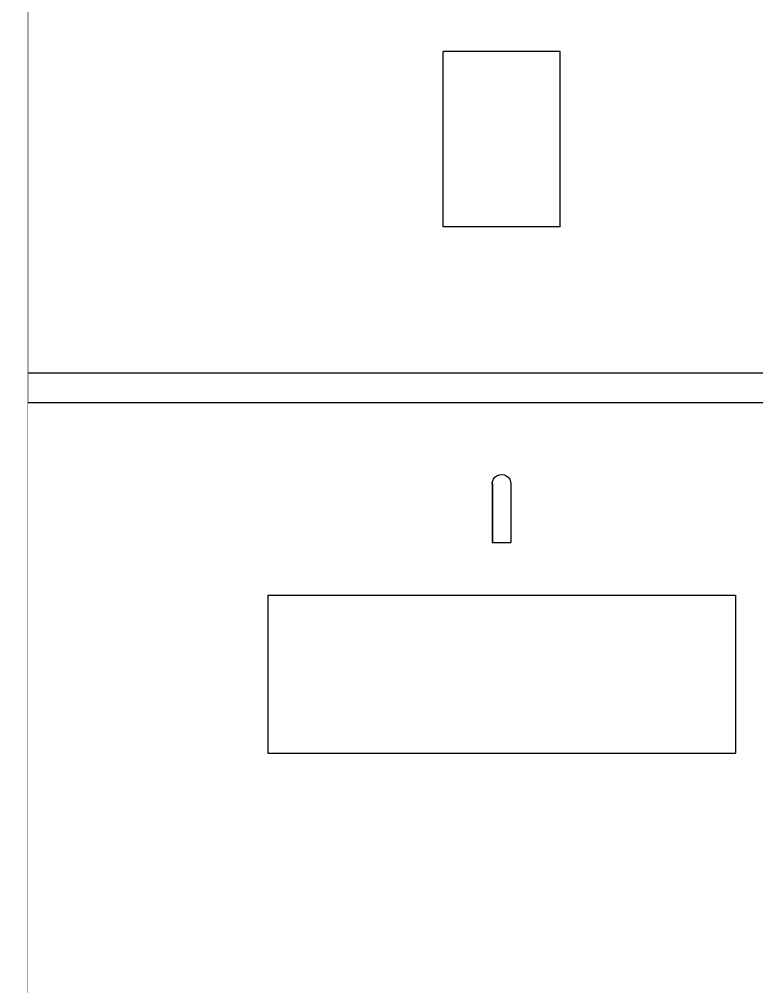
# Model space of a CAD drawing. Header units: millimetres. Extents: x -48147 to 1417267, y -496296 to 18123.
# Drawn here: x 1383879 to 1384509, y -482672 to -481845 of the extents above; entities that cross this region are included whole.
import ezdxf

# ---------------------------------------------------------------- set-up
doc = ezdxf.new("R2010")
doc.units = ezdxf.units.MM
doc.header["$MEASUREMENT"] = 0
doc.linetypes.add('Wipeout_Contour', pattern=[1000, 0, -1000])
doc.layers.add('New_A-35-M_FFE_Sanitary', color=7, linetype='Continuous')
doc.layers.add('New_A-95-D_1_20', color=7, linetype='Continuous')
doc.layers.add('New_A-35-M_FFE_Sanitary_Pen_No__64', color=7, linetype='Continuous', lineweight=20, true_color=0x606060)
doc.layers.add('New_A-35-M_FFE_Sanitary_Pen_No__75', color=7, linetype='Continuous', lineweight=20, true_color=0x606060)
for name, color, linetype, lineweight in [('New_A-35-M_FFE_Sanitary_Pen_No__87', 8, 'Continuous', 20), ('New_A-35-M_FFE_Sanitary_Pen_No__89', 8, 'Continuous', 20), ('New_A-95-D_1_20_Pen_No__1', 7, 'Continuous', 13)]:
    doc.layers.add(name, color=color, linetype=linetype, lineweight=lineweight)
doc.styles.add('GENERATED_STYLE_1', font='')
doc.styles.get('GENERATED_STYLE_1').set_extended_font_data('Arial')
doc.dimstyles.new('GENERATED_STYLE__4', dxfattribs={"dimtxt": 125, "dimasz": 47.5, "dimexe": 0.18, "dimexo": 50, "dimgap": 0.09, "dimtad": 1, "dimdec": 0, "dimzin": 0, "dimdsep": 46, "dimtxsty": 'GENERATED_STYLE_1', "dimblk": 'ARROWHEAD_2', "dimblk1": 'ARROWHEAD_2', "dimblk2": 'ARROWHEAD_2', "dimcen": 0.09, "dimclrd": 7, "dimclre": 7, "dimclrt": 7, "dimadec": 0, "dimazin": 0, "dimtfac": 1, "dimtdec": 4, "dimtmove": 0, "dimatfit": 3, "dimfxl": 1, "dimtolj": 1, "dimtzin": 0, "dimarcsym": 0})

# ---------------------------------------------------------------- blocks, each defined once
blk = doc.blocks.new('Section Elem_218_2', base_point=(1376122.47, -491272.82))
at = {"color": 254, "linetype": 'Wipeout_Contour', "lineweight": 0, "ltscale": 5865203.811245858}
blk.add_wipeout([(1383886.11, -482147.82), (1383886.11, -482172.82), (1385633.57, -482172.82), (1385633.57, -482147.82)], dxfattribs=at).dxf.layer = 'New_A-35-M_FFE_Sanitary'
at = {"layer": 'New_A-35-M_FFE_Sanitary_Pen_No__89', "linetype": 'Continuous'}
for p, q in [((1383886.11, -482147.82), (1383886.11, -482172.82)), ((1385633.57, -482147.82), (1383886.11, -482147.82))]:
    blk.add_line(p, q, dxfattribs=at)
blk = doc.blocks.new('Section Elem_221_2', base_point=(1376122.47, -491272.82))
at = {"color": 254, "linetype": 'Wipeout_Contour', "lineweight": 0, "ltscale": 5864503.966577445}
blk.add_wipeout([(1384487.07, -482472.82), (1384491.46, -482472.82), (1384491.46, -482337.82), (1384487.07, -482337.82)], dxfattribs=at).dxf.layer = 'New_A-35-M_FFE_Sanitary'
at = {"layer": 'New_A-35-M_FFE_Sanitary_Pen_No__75', "linetype": 'Continuous'}
blk.add_line((1384491.46, -482337.82), (1384491.46, -482472.82), dxfattribs=at)
at = {"color": 254, "linetype": 'Wipeout_Contour', "lineweight": 0, "ltscale": 5864475.637047036}
blk.add_wipeout([(1384476.46, -482472.82), (1384487.07, -482472.82), (1384487.07, -482337.82), (1384476.46, -482337.82)], dxfattribs=at).dxf.layer = 'New_A-35-M_FFE_Sanitary'
at = {"layer": 'New_A-35-M_FFE_Sanitary_Pen_No__75', "linetype": 'Continuous'}
for p, q in [((1384487.07, -482337.82), (1384491.46, -482337.82)), ((1384487.07, -482472.82), (1384491.46, -482472.82))]:
    blk.add_line(p, q, dxfattribs=at)
at = {"color": 254, "linetype": 'Wipeout_Contour', "lineweight": 0, "ltscale": 5863756.820563678}
blk.add_wipeout([(1384106.46, -482472.82), (1384476.46, -482472.82), (1384476.46, -482337.82), (1384106.46, -482337.82)], dxfattribs=at).dxf.layer = 'New_A-35-M_FFE_Sanitary'
at = {"layer": 'New_A-35-M_FFE_Sanitary_Pen_No__75', "linetype": 'Continuous'}
for p, q in [((1384476.46, -482337.82), (1384487.07, -482337.82)), ((1384476.46, -482472.82), (1384487.07, -482472.82))]:
    blk.add_line(p, q, dxfattribs=at)
at = {"color": 254, "linetype": 'Wipeout_Contour', "lineweight": 0, "ltscale": 5863038.004525205}
blk.add_wipeout([(1384095.85, -482472.82), (1384106.46, -482472.82), (1384106.46, -482337.82), (1384095.85, -482337.82)], dxfattribs=at).dxf.layer = 'New_A-35-M_FFE_Sanitary'
at = {"layer": 'New_A-35-M_FFE_Sanitary_Pen_No__75', "linetype": 'Continuous'}
for p, q in [((1384106.46, -482337.82), (1384476.46, -482337.82)), ((1384106.46, -482472.82), (1384476.46, -482472.82))]:
    blk.add_line(p, q, dxfattribs=at)
at = {"color": 254, "linetype": 'Wipeout_Contour', "lineweight": 0, "ltscale": 5863009.67584819}
blk.add_wipeout([(1384091.46, -482472.82), (1384095.85, -482472.82), (1384095.85, -482337.82), (1384091.46, -482337.82)], dxfattribs=at).dxf.layer = 'New_A-35-M_FFE_Sanitary'
at = {"layer": 'New_A-35-M_FFE_Sanitary_Pen_No__75', "linetype": 'Continuous'}
for p, q in [((1384091.46, -482337.82), (1384095.85, -482337.82)), ((1384091.46, -482337.82), (1384091.46, -482472.82)), ((1384095.85, -482337.82), (1384106.46, -482337.82)), ((1384091.46, -482472.82), (1384095.85, -482472.82)), ((1384095.85, -482472.82), (1384106.46, -482472.82))]:
    blk.add_line(p, q, dxfattribs=at)
blk = doc.blocks.new('Section Elem_222_2', base_point=(1376122.47, -491272.82))
at = {"color": 254, "linetype": 'Wipeout_Contour', "lineweight": 0, "ltscale": 5863154.862904752}
blk.add_wipeout([(1384341.46, -482022.82), (1384341.46, -481872.82), (1384241.46, -481872.82), (1384241.46, -482022.82)], dxfattribs=at).dxf.layer = 'New_A-35-M_FFE_Sanitary'
at = {"layer": 'New_A-35-M_FFE_Sanitary_Pen_No__64', "linetype": 'Continuous'}
for p, q in [((1384341.46, -481872.82), (1384241.46, -481872.82)), ((1384241.46, -482022.82), (1384241.46, -481872.82)), ((1384341.46, -482022.82), (1384341.46, -481872.82)), ((1384341.46, -482022.82), (1384241.46, -482022.82))]:
    blk.add_line(p, q, dxfattribs=at)
blk = doc.blocks.new('Section Elem_226_2', base_point=(1376122.47, -491272.82))
at = {"color": 254, "linetype": 'Wipeout_Contour', "lineweight": 0, "ltscale": 5863570.016584168}
blk.add_wipeout([(1384283.73, -482279.08), (1384283.46, -482279.62), (1384283.46, -482292.56), (1384283.73, -482292.56)], dxfattribs=at).dxf.layer = 'New_A-35-M_FFE_Sanitary'
at = {"color": 254, "linetype": 'Wipeout_Contour', "lineweight": 0, "ltscale": 5863571.698906117}
blk.add_wipeout([(1384284.53, -482278.59), (1384283.73, -482279.08), (1384283.73, -482292.56), (1384284.53, -482292.56)], dxfattribs=at).dxf.layer = 'New_A-35-M_FFE_Sanitary'
at = {"color": 254, "linetype": 'Wipeout_Contour', "lineweight": 0, "ltscale": 5863575.30212808}
blk.add_wipeout([(1384285.8, -482278.16), (1384284.53, -482278.59), (1384284.53, -482292.56), (1384285.8, -482292.56)], dxfattribs=at).dxf.layer = 'New_A-35-M_FFE_Sanitary'
at = {"color": 254, "linetype": 'Wipeout_Contour', "lineweight": 0, "ltscale": 5863580.580712073}
blk.add_wipeout([(1384287.46, -482277.83), (1384285.8, -482278.16), (1384285.8, -482292.56), (1384287.46, -482292.56)], dxfattribs=at).dxf.layer = 'New_A-35-M_FFE_Sanitary'
at = {"color": 254, "linetype": 'Wipeout_Contour', "lineweight": 0, "ltscale": 5863587.174904332}
blk.add_wipeout([(1384289.39, -482277.62), (1384287.46, -482277.83), (1384287.46, -482292.56), (1384289.39, -482292.56)], dxfattribs=at).dxf.layer = 'New_A-35-M_FFE_Sanitary'
at = {"layer": 'New_A-35-M_FFE_Sanitary_Pen_No__64', "linetype": 'Continuous'}
for p, q in [((1384283.46, -482292.56), (1384283.73, -482292.56)), ((1384283.73, -482292.56), (1384284.53, -482292.56))]:
    blk.add_line(p, q, dxfattribs=at)
at = {"color": 254, "linetype": 'Wipeout_Contour', "lineweight": 0, "ltscale": 5863553.225379288}
blk.add_wipeout([(1384283.73, -482266.53), (1384283.46, -482267.56), (1384283.46, -482279.62), (1384283.73, -482279.08)], dxfattribs=at).dxf.layer = 'New_A-35-M_FFE_Sanitary'
at = {"color": 254, "linetype": 'Wipeout_Contour', "lineweight": 0, "ltscale": 5863594.635261312}
blk.add_wipeout([(1384291.46, -482277.55), (1384289.39, -482277.62), (1384289.39, -482292.56), (1384291.46, -482292.56)], dxfattribs=at).dxf.layer = 'New_A-35-M_FFE_Sanitary'
at = {"layer": 'New_A-35-M_FFE_Sanitary_Pen_No__64', "linetype": 'Continuous'}
blk.add_line((1384284.53, -482292.56), (1384285.8, -482292.56), dxfattribs=at)
at = {"color": 254, "linetype": 'Wipeout_Contour', "lineweight": 0, "ltscale": 5863554.249822258}
blk.add_wipeout([(1384284.53, -482265.56), (1384283.73, -482266.53), (1384283.73, -482279.08), (1384284.53, -482278.59)], dxfattribs=at).dxf.layer = 'New_A-35-M_FFE_Sanitary'
at = {"color": 254, "linetype": 'Wipeout_Contour', "lineweight": 0, "ltscale": 5863602.456391413}
blk.add_wipeout([(1384293.53, -482277.62), (1384291.46, -482277.55), (1384291.46, -482292.56), (1384293.53, -482292.56)], dxfattribs=at).dxf.layer = 'New_A-35-M_FFE_Sanitary'
at = {"layer": 'New_A-35-M_FFE_Sanitary_Pen_No__64', "linetype": 'Continuous'}
for p, q in [((1384285.8, -482292.56), (1384287.46, -482292.56)), ((1384287.46, -482292.56), (1384289.39, -482292.56))]:
    blk.add_line(p, q, dxfattribs=at)
at = {"color": 254, "linetype": 'Wipeout_Contour', "lineweight": 0, "ltscale": 5863557.263253991}
blk.add_wipeout([(1384285.8, -482264.73), (1384284.53, -482265.56), (1384284.53, -482278.59), (1384285.8, -482278.16)], dxfattribs=at).dxf.layer = 'New_A-35-M_FFE_Sanitary'
at = {"color": 254, "linetype": 'Wipeout_Contour', "lineweight": 0, "ltscale": 5863610.10529718}
blk.add_wipeout([(1384295.46, -482277.83), (1384293.53, -482277.62), (1384293.53, -482292.56), (1384295.46, -482292.56)], dxfattribs=at).dxf.layer = 'New_A-35-M_FFE_Sanitary'
at = {"color": 254, "linetype": 'Wipeout_Contour', "lineweight": 0, "ltscale": 5863562.060309313}
blk.add_wipeout([(1384287.46, -482264.1), (1384285.8, -482264.73), (1384285.8, -482278.16), (1384287.46, -482277.83)], dxfattribs=at).dxf.layer = 'New_A-35-M_FFE_Sanitary'
at = {"color": 254, "linetype": 'Wipeout_Contour', "lineweight": 0, "ltscale": 5863617.057698318}
blk.add_wipeout([(1384297.12, -482278.16), (1384295.46, -482277.83), (1384295.46, -482292.56), (1384297.12, -482292.56)], dxfattribs=at).dxf.layer = 'New_A-35-M_FFE_Sanitary'
at = {"layer": 'New_A-35-M_FFE_Sanitary_Pen_No__64', "linetype": 'Continuous'}
blk.add_line((1384289.39, -482292.56), (1384291.46, -482292.56), dxfattribs=at)
at = {"color": 254, "linetype": 'Wipeout_Contour', "lineweight": 0, "ltscale": 5863568.314032024}
blk.add_wipeout([(1384289.39, -482263.7), (1384287.46, -482264.1), (1384287.46, -482277.83), (1384289.39, -482277.62)], dxfattribs=at).dxf.layer = 'New_A-35-M_FFE_Sanitary'
at = {"color": 254, "linetype": 'Wipeout_Contour', "lineweight": 0, "ltscale": 5863622.839860073}
blk.add_wipeout([(1384298.39, -482278.59), (1384297.12, -482278.16), (1384297.12, -482292.56), (1384298.39, -482292.56)], dxfattribs=at).dxf.layer = 'New_A-35-M_FFE_Sanitary'
at = {"layer": 'New_A-35-M_FFE_Sanitary_Pen_No__64', "linetype": 'Continuous'}
for p, q in [((1384283.46, -482279.62), (1384283.46, -482292.56)), ((1384291.46, -482292.56), (1384293.53, -482292.56))]:
    blk.add_line(p, q, dxfattribs=at)
at = {"color": 254, "linetype": 'Wipeout_Contour', "lineweight": 0, "ltscale": 5863538.170997962}
blk.add_wipeout([(1384283.73, -482255.74), (1384283.46, -482257.21), (1384283.46, -482267.56), (1384283.73, -482266.53)], dxfattribs=at).dxf.layer = 'New_A-35-M_FFE_Sanitary'
at = {"color": 254, "linetype": 'Wipeout_Contour', "lineweight": 0, "ltscale": 5863575.598167009}
blk.add_wipeout([(1384291.46, -482263.56), (1384289.39, -482263.7), (1384289.39, -482277.62), (1384291.46, -482277.55)], dxfattribs=at).dxf.layer = 'New_A-35-M_FFE_Sanitary'
at = {"color": 254, "linetype": 'Wipeout_Contour', "lineweight": 0, "ltscale": 5863627.057764668}
blk.add_wipeout([(1384299.19, -482279.08), (1384298.39, -482278.59), (1384298.39, -482292.56), (1384299.19, -482292.56)], dxfattribs=at).dxf.layer = 'New_A-35-M_FFE_Sanitary'
at = {"color": 254, "linetype": 'Wipeout_Contour', "lineweight": 0, "ltscale": 5863538.605649464}
blk.add_wipeout([(1384284.53, -482254.38), (1384283.73, -482255.74), (1384283.73, -482266.53), (1384284.53, -482265.56)], dxfattribs=at).dxf.layer = 'New_A-35-M_FFE_Sanitary'
at = {"color": 254, "linetype": 'Wipeout_Contour', "lineweight": 0, "ltscale": 5863583.419322443}
blk.add_wipeout([(1384293.53, -482263.7), (1384291.46, -482263.56), (1384291.46, -482277.55), (1384293.53, -482277.62)], dxfattribs=at).dxf.layer = 'New_A-35-M_FFE_Sanitary'
at = {"color": 254, "linetype": 'Wipeout_Contour', "lineweight": 0, "ltscale": 5863629.42395358}
blk.add_wipeout([(1384299.46, -482279.62), (1384299.19, -482279.08), (1384299.19, -482292.56), (1384299.46, -482292.56)], dxfattribs=at).dxf.layer = 'New_A-35-M_FFE_Sanitary'
at = {"layer": 'New_A-35-M_FFE_Sanitary_Pen_No__64', "linetype": 'Continuous'}
for p, q in [((1384293.53, -482292.56), (1384295.46, -482292.56)), ((1384295.46, -482292.56), (1384297.12, -482292.56)), ((1384297.12, -482292.56), (1384298.39, -482292.56)), ((1384298.39, -482292.56), (1384299.19, -482292.56)), ((1384299.19, -482292.56), (1384299.46, -482292.56))]:
    blk.add_line(p, q, dxfattribs=at)
at = {"color": 254, "linetype": 'Wipeout_Contour', "lineweight": 0, "ltscale": 5863541.090342849}
blk.add_wipeout([(1384285.8, -482253.21), (1384284.53, -482254.38), (1384284.53, -482265.56), (1384285.8, -482264.73)], dxfattribs=at).dxf.layer = 'New_A-35-M_FFE_Sanitary'
at = {"color": 254, "linetype": 'Wipeout_Contour', "lineweight": 0, "ltscale": 5863591.244498469}
blk.add_wipeout([(1384295.46, -482264.1), (1384293.53, -482263.7), (1384293.53, -482277.62), (1384295.46, -482277.83)], dxfattribs=at).dxf.layer = 'New_A-35-M_FFE_Sanitary'
at = {"color": 254, "linetype": 'Wipeout_Contour', "lineweight": 0, "ltscale": 5863545.45572395}
blk.add_wipeout([(1384287.46, -482252.31), (1384285.8, -482253.21), (1384285.8, -482264.73), (1384287.46, -482264.1)], dxfattribs=at).dxf.layer = 'New_A-35-M_FFE_Sanitary'
at = {"color": 254, "linetype": 'Wipeout_Contour', "lineweight": 0, "ltscale": 5863598.537410554}
blk.add_wipeout([(1384297.12, -482264.73), (1384295.46, -482264.1), (1384295.46, -482277.83), (1384297.12, -482278.16)], dxfattribs=at).dxf.layer = 'New_A-35-M_FFE_Sanitary'
at = {"color": 254, "linetype": 'Wipeout_Contour', "lineweight": 0, "ltscale": 5863551.40423381}
blk.add_wipeout([(1384289.39, -482251.74), (1384287.46, -482252.31), (1384287.46, -482264.1), (1384289.39, -482263.7)], dxfattribs=at).dxf.layer = 'New_A-35-M_FFE_Sanitary'
at = {"color": 254, "linetype": 'Wipeout_Contour', "lineweight": 0, "ltscale": 5863604.801132011}
blk.add_wipeout([(1384298.39, -482265.56), (1384297.12, -482264.73), (1384297.12, -482278.16), (1384298.39, -482278.59)], dxfattribs=at).dxf.layer = 'New_A-35-M_FFE_Sanitary'
at = {"layer": 'New_A-35-M_FFE_Sanitary_Pen_No__64', "linetype": 'Continuous'}
blk.add_line((1384283.46, -482267.56), (1384283.46, -482279.62), dxfattribs=at)
at = {"color": 254, "linetype": 'Wipeout_Contour', "lineweight": 0, "ltscale": 5863525.879015053}
blk.add_wipeout([(1384283.73, -482247.47), (1384283.46, -482249.26), (1384283.46, -482257.21), (1384283.73, -482255.74)], dxfattribs=at).dxf.layer = 'New_A-35-M_FFE_Sanitary'
at = {"color": 254, "linetype": 'Wipeout_Contour', "lineweight": 0, "ltscale": 5863558.530398527}
blk.add_wipeout([(1384291.46, -482251.55), (1384289.39, -482251.74), (1384289.39, -482263.7), (1384291.46, -482263.56)], dxfattribs=at).dxf.layer = 'New_A-35-M_FFE_Sanitary'
at = {"color": 254, "linetype": 'Wipeout_Contour', "lineweight": 0, "ltscale": 5863609.608845382}
blk.add_wipeout([(1384299.19, -482266.53), (1384298.39, -482265.56), (1384298.39, -482278.59), (1384299.19, -482279.08)], dxfattribs=at).dxf.layer = 'New_A-35-M_FFE_Sanitary'
at = {"color": 254, "linetype": 'Wipeout_Contour', "lineweight": 0, "ltscale": 5863525.832215825}
blk.add_wipeout([(1384283.73, -482247.47), (1384283.73, -482255.74), (1384284.53, -482254.38), (1384284.53, -482245.8)], dxfattribs=at).dxf.layer = 'New_A-35-M_FFE_Sanitary'
at = {"color": 254, "linetype": 'Wipeout_Contour', "lineweight": 0, "ltscale": 5863566.351576676}
blk.add_wipeout([(1384293.53, -482251.74), (1384291.46, -482251.55), (1384291.46, -482263.56), (1384293.53, -482263.7)], dxfattribs=at).dxf.layer = 'New_A-35-M_FFE_Sanitary'
at = {"color": 254, "linetype": 'Wipeout_Contour', "lineweight": 0, "ltscale": 5863612.632918731}
blk.add_wipeout([(1384299.46, -482267.56), (1384299.19, -482266.53), (1384299.19, -482279.08), (1384299.46, -482279.62)], dxfattribs=at).dxf.layer = 'New_A-35-M_FFE_Sanitary'
at = {"layer": 'New_A-35-M_FFE_Sanitary_Pen_No__64', "linetype": 'Continuous'}
blk.add_line((1384299.46, -482279.62), (1384299.46, -482292.56), dxfattribs=at)
at = {"color": 254, "linetype": 'Wipeout_Contour', "lineweight": 0, "ltscale": 5863527.885284521}
blk.add_wipeout([(1384284.53, -482254.38), (1384285.8, -482253.21), (1384285.8, -482244.36), (1384284.53, -482245.8)], dxfattribs=at).dxf.layer = 'New_A-35-M_FFE_Sanitary'
at = {"color": 254, "linetype": 'Wipeout_Contour', "lineweight": 0, "ltscale": 5863574.334766244}
blk.add_wipeout([(1384295.46, -482252.31), (1384293.53, -482251.74), (1384293.53, -482263.7), (1384295.46, -482264.1)], dxfattribs=at).dxf.layer = 'New_A-35-M_FFE_Sanitary'
at = {"color": 254, "linetype": 'Wipeout_Contour', "lineweight": 0, "ltscale": 5863531.898297833}
blk.add_wipeout([(1384285.8, -482253.21), (1384287.46, -482252.31), (1384287.46, -482243.26), (1384285.8, -482244.36)], dxfattribs=at).dxf.layer = 'New_A-35-M_FFE_Sanitary'
at = {"color": 254, "linetype": 'Wipeout_Contour', "lineweight": 0, "ltscale": 5863581.932928294}
blk.add_wipeout([(1384297.12, -482253.21), (1384295.46, -482252.31), (1384295.46, -482264.1), (1384297.12, -482264.73)], dxfattribs=at).dxf.layer = 'New_A-35-M_FFE_Sanitary'
at = {"layer": 'New_A-35-M_FFE_Sanitary_Pen_No__64', "linetype": 'Continuous'}
blk.add_line((1384283.46, -482257.21), (1384283.46, -482267.56), dxfattribs=at)
at = {"color": 254, "linetype": 'Wipeout_Contour', "lineweight": 0, "ltscale": 5863537.597683686}
blk.add_wipeout([(1384287.46, -482252.31), (1384289.39, -482251.74), (1384289.39, -482242.57), (1384287.46, -482243.26)], dxfattribs=at).dxf.layer = 'New_A-35-M_FFE_Sanitary'
at = {"color": 254, "linetype": 'Wipeout_Contour', "lineweight": 0, "ltscale": 5863588.628351795}
blk.add_wipeout([(1384298.39, -482254.38), (1384297.12, -482253.21), (1384297.12, -482264.73), (1384298.39, -482265.56)], dxfattribs=at).dxf.layer = 'New_A-35-M_FFE_Sanitary'
at = {"color": 254, "linetype": 'Wipeout_Contour', "lineweight": 0, "ltscale": 5863517.186662991}
blk.add_wipeout([(1384283.73, -482242.27), (1384283.46, -482244.27), (1384283.46, -482249.26), (1384283.73, -482247.47)], dxfattribs=at).dxf.layer = 'New_A-35-M_FFE_Sanitary'
at = {"color": 254, "linetype": 'Wipeout_Contour', "lineweight": 0, "ltscale": 5863544.594916306}
blk.add_wipeout([(1384289.39, -482251.74), (1384291.46, -482251.55), (1384291.46, -482242.33), (1384289.39, -482242.57)], dxfattribs=at).dxf.layer = 'New_A-35-M_FFE_Sanitary'
at = {"color": 254, "linetype": 'Wipeout_Contour', "lineweight": 0, "ltscale": 5863593.964820144}
blk.add_wipeout([(1384299.19, -482255.74), (1384298.39, -482254.38), (1384298.39, -482265.56), (1384299.19, -482266.53)], dxfattribs=at).dxf.layer = 'New_A-35-M_FFE_Sanitary'
at = {"color": 254, "linetype": 'Wipeout_Contour', "lineweight": 0, "ltscale": 5863516.799483608}
blk.add_wipeout([(1384284.53, -482240.4), (1384283.73, -482242.27), (1384283.73, -482247.47), (1384284.53, -482245.8)], dxfattribs=at).dxf.layer = 'New_A-35-M_FFE_Sanitary'
at = {"color": 254, "linetype": 'Wipeout_Contour', "lineweight": 0, "ltscale": 5863552.416113037}
blk.add_wipeout([(1384291.46, -482251.55), (1384293.53, -482251.74), (1384293.53, -482242.57), (1384291.46, -482242.33)], dxfattribs=at).dxf.layer = 'New_A-35-M_FFE_Sanitary'
at = {"color": 254, "linetype": 'Wipeout_Contour', "lineweight": 0, "ltscale": 5863597.578689854}
blk.add_wipeout([(1384299.46, -482257.21), (1384299.19, -482255.74), (1384299.19, -482266.53), (1384299.46, -482267.56)], dxfattribs=at).dxf.layer = 'New_A-35-M_FFE_Sanitary'
at = {"layer": 'New_A-35-M_FFE_Sanitary_Pen_No__64', "linetype": 'Continuous'}
blk.add_line((1384299.46, -482267.56), (1384299.46, -482279.62), dxfattribs=at)
at = {"color": 254, "linetype": 'Wipeout_Contour', "lineweight": 0, "ltscale": 5863518.54752627}
blk.add_wipeout([(1384285.8, -482238.8), (1384284.53, -482240.4), (1384284.53, -482245.8), (1384285.8, -482244.36)], dxfattribs=at).dxf.layer = 'New_A-35-M_FFE_Sanitary'
at = {"color": 254, "linetype": 'Wipeout_Contour', "lineweight": 0, "ltscale": 5863560.528269904}
blk.add_wipeout([(1384293.53, -482251.74), (1384295.46, -482252.31), (1384295.46, -482243.26), (1384293.53, -482242.57)], dxfattribs=at).dxf.layer = 'New_A-35-M_FFE_Sanitary'
at = {"layer": 'New_A-35-M_FFE_Sanitary_Pen_No__64', "linetype": 'Continuous'}
blk.add_line((1384283.46, -482249.26), (1384283.46, -482257.21), dxfattribs=at)
at = {"color": 254, "linetype": 'Wipeout_Contour', "lineweight": 0, "ltscale": 5863522.31158017}
blk.add_wipeout([(1384287.46, -482237.57), (1384285.8, -482238.8), (1384285.8, -482244.36), (1384287.46, -482243.26)], dxfattribs=at).dxf.layer = 'New_A-35-M_FFE_Sanitary'
at = {"color": 254, "linetype": 'Wipeout_Contour', "lineweight": 0, "ltscale": 5863568.375586495}
blk.add_wipeout([(1384295.46, -482252.31), (1384297.12, -482253.21), (1384297.12, -482244.36), (1384295.46, -482243.26)], dxfattribs=at).dxf.layer = 'New_A-35-M_FFE_Sanitary'
at = {"color": 254, "linetype": 'Wipeout_Contour', "lineweight": 0, "ltscale": 5863527.834996874}
blk.add_wipeout([(1384289.39, -482236.8), (1384287.46, -482237.57), (1384287.46, -482243.26), (1384289.39, -482242.57)], dxfattribs=at).dxf.layer = 'New_A-35-M_FFE_Sanitary'
at = {"color": 254, "linetype": 'Wipeout_Contour', "lineweight": 0, "ltscale": 5863575.423400182}
blk.add_wipeout([(1384297.12, -482253.21), (1384298.39, -482254.38), (1384298.39, -482245.8), (1384297.12, -482244.36)], dxfattribs=at).dxf.layer = 'New_A-35-M_FFE_Sanitary'
at = {"color": 254, "linetype": 'Wipeout_Contour', "lineweight": 0, "ltscale": 5863512.684329674}
blk.add_wipeout([(1384283.73, -482240.49), (1384283.46, -482242.56), (1384283.46, -482244.27), (1384283.73, -482242.27)], dxfattribs=at).dxf.layer = 'New_A-35-M_FFE_Sanitary'
at = {"color": 254, "linetype": 'Wipeout_Contour', "lineweight": 0, "ltscale": 5863534.741186148}
blk.add_wipeout([(1384291.46, -482236.54), (1384289.39, -482236.8), (1384289.39, -482242.57), (1384291.46, -482242.33)], dxfattribs=at).dxf.layer = 'New_A-35-M_FFE_Sanitary'
at = {"color": 254, "linetype": 'Wipeout_Contour', "lineweight": 0, "ltscale": 5863581.191507068}
blk.add_wipeout([(1384298.39, -482254.38), (1384299.19, -482255.74), (1384299.19, -482247.47), (1384298.39, -482245.8)], dxfattribs=at).dxf.layer = 'New_A-35-M_FFE_Sanitary'
at = {"color": 254, "linetype": 'Wipeout_Contour', "lineweight": 0, "ltscale": 5863512.121311747}
blk.add_wipeout([(1384284.53, -482238.56), (1384283.73, -482240.49), (1384283.73, -482242.27), (1384284.53, -482240.4)], dxfattribs=at).dxf.layer = 'New_A-35-M_FFE_Sanitary'
at = {"color": 254, "linetype": 'Wipeout_Contour', "lineweight": 0, "ltscale": 5863542.562395965}
blk.add_wipeout([(1384293.53, -482236.8), (1384291.46, -482236.54), (1384291.46, -482242.33), (1384293.53, -482242.57)], dxfattribs=at).dxf.layer = 'New_A-35-M_FFE_Sanitary'
at = {"color": 254, "linetype": 'Wipeout_Contour', "lineweight": 0, "ltscale": 5863585.286874064}
blk.add_wipeout([(1384299.19, -482247.47), (1384299.19, -482255.74), (1384299.46, -482257.21), (1384299.46, -482249.26)], dxfattribs=at).dxf.layer = 'New_A-35-M_FFE_Sanitary'
at = {"layer": 'New_A-35-M_FFE_Sanitary_Pen_No__64', "linetype": 'Continuous'}
blk.add_line((1384299.46, -482257.21), (1384299.46, -482267.56), dxfattribs=at)
at = {"color": 254, "linetype": 'Wipeout_Contour', "lineweight": 0, "ltscale": 5863513.711968871}
blk.add_wipeout([(1384285.8, -482236.9), (1384284.53, -482238.56), (1384284.53, -482240.4), (1384285.8, -482238.8)], dxfattribs=at).dxf.layer = 'New_A-35-M_FFE_Sanitary'
at = {"color": 254, "linetype": 'Wipeout_Contour', "lineweight": 0, "ltscale": 5863550.765621303}
blk.add_wipeout([(1384295.46, -482237.57), (1384293.53, -482236.8), (1384293.53, -482242.57), (1384295.46, -482243.26)], dxfattribs=at).dxf.layer = 'New_A-35-M_FFE_Sanitary'
at = {"layer": 'New_A-35-M_FFE_Sanitary_Pen_No__64', "linetype": 'Continuous'}
blk.add_line((1384283.46, -482244.27), (1384283.46, -482249.26), dxfattribs=at)
at = {"color": 254, "linetype": 'Wipeout_Contour', "lineweight": 0, "ltscale": 5863517.347797257}
blk.add_wipeout([(1384287.46, -482235.63), (1384285.8, -482236.9), (1384285.8, -482238.8), (1384287.46, -482237.57)], dxfattribs=at).dxf.layer = 'New_A-35-M_FFE_Sanitary'
at = {"color": 254, "linetype": 'Wipeout_Contour', "lineweight": 0, "ltscale": 5863558.788928256}
blk.add_wipeout([(1384297.12, -482238.8), (1384295.46, -482237.57), (1384295.46, -482243.26), (1384297.12, -482244.36)], dxfattribs=at).dxf.layer = 'New_A-35-M_FFE_Sanitary'
at = {"layer": 'New_A-35-M_FFE_Sanitary_Pen_No__64', "linetype": 'Continuous'}
blk.add_line((1384283.46, -482242.56), (1384283.46, -482244.27), dxfattribs=at)
at = {"color": 254, "linetype": 'Wipeout_Contour', "lineweight": 0, "ltscale": 5863522.780831124}
blk.add_wipeout([(1384289.39, -482234.83), (1384287.46, -482235.63), (1384287.46, -482237.57), (1384289.39, -482236.8)], dxfattribs=at).dxf.layer = 'New_A-35-M_FFE_Sanitary'
at = {"color": 254, "linetype": 'Wipeout_Contour', "lineweight": 0, "ltscale": 5863566.085717746}
blk.add_wipeout([(1384298.39, -482240.4), (1384297.12, -482238.8), (1384297.12, -482244.36), (1384298.39, -482245.8)], dxfattribs=at).dxf.layer = 'New_A-35-M_FFE_Sanitary'
at = {"layer": 'New_A-35-M_FFE_Sanitary_Pen_No__64', "linetype": 'Continuous'}
for p, q in [((1384283.46, -482242.56), (1384283.73, -482240.49)), ((1384283.73, -482240.49), (1384284.53, -482238.56))]:
    blk.add_line(p, q, dxfattribs=at)
at = {"color": 254, "linetype": 'Wipeout_Contour', "lineweight": 0, "ltscale": 5863529.640467389}
blk.add_wipeout([(1384291.46, -482234.56), (1384289.39, -482234.83), (1384289.39, -482236.8), (1384291.46, -482236.54)], dxfattribs=at).dxf.layer = 'New_A-35-M_FFE_Sanitary'
at = {"color": 254, "linetype": 'Wipeout_Contour', "lineweight": 0, "ltscale": 5863572.158860008}
blk.add_wipeout([(1384299.19, -482242.27), (1384298.39, -482240.4), (1384298.39, -482245.8), (1384299.19, -482247.47)], dxfattribs=at).dxf.layer = 'New_A-35-M_FFE_Sanitary'
at = {"layer": 'New_A-35-M_FFE_Sanitary_Pen_No__64', "linetype": 'Continuous'}
blk.add_line((1384284.53, -482238.56), (1384285.8, -482236.9), dxfattribs=at)
at = {"color": 254, "linetype": 'Wipeout_Contour', "lineweight": 0, "ltscale": 5863537.461684026}
blk.add_wipeout([(1384293.53, -482234.83), (1384291.46, -482234.56), (1384291.46, -482236.54), (1384293.53, -482236.8)], dxfattribs=at).dxf.layer = 'New_A-35-M_FFE_Sanitary'
at = {"color": 254, "linetype": 'Wipeout_Contour', "lineweight": 0, "ltscale": 5863576.594567427}
blk.add_wipeout([(1384299.46, -482244.27), (1384299.19, -482242.27), (1384299.19, -482247.47), (1384299.46, -482249.26)], dxfattribs=at).dxf.layer = 'New_A-35-M_FFE_Sanitary'
at = {"layer": 'New_A-35-M_FFE_Sanitary_Pen_No__64', "linetype": 'Continuous'}
for p, q in [((1384285.8, -482236.9), (1384287.46, -482235.63)), ((1384287.46, -482235.63), (1384289.39, -482234.83)), ((1384299.46, -482249.26), (1384299.46, -482257.21))]:
    blk.add_line(p, q, dxfattribs=at)
at = {"color": 254, "linetype": 'Wipeout_Contour', "lineweight": 0, "ltscale": 5863545.711475348}
blk.add_wipeout([(1384295.46, -482235.63), (1384293.53, -482234.83), (1384293.53, -482236.8), (1384295.46, -482237.57)], dxfattribs=at).dxf.layer = 'New_A-35-M_FFE_Sanitary'
at = {"color": 254, "linetype": 'Wipeout_Contour', "lineweight": 0, "ltscale": 5863553.825176258}
blk.add_wipeout([(1384297.12, -482236.9), (1384295.46, -482235.63), (1384295.46, -482237.57), (1384297.12, -482238.8)], dxfattribs=at).dxf.layer = 'New_A-35-M_FFE_Sanitary'
at = {"layer": 'New_A-35-M_FFE_Sanitary_Pen_No__64', "linetype": 'Continuous'}
blk.add_line((1384289.39, -482234.83), (1384291.46, -482234.56), dxfattribs=at)
at = {"color": 254, "linetype": 'Wipeout_Contour', "lineweight": 0, "ltscale": 5863561.250199594}
blk.add_wipeout([(1384298.39, -482238.56), (1384297.12, -482236.9), (1384297.12, -482238.8), (1384298.39, -482240.4)], dxfattribs=at).dxf.layer = 'New_A-35-M_FFE_Sanitary'
at = {"layer": 'New_A-35-M_FFE_Sanitary_Pen_No__64', "linetype": 'Continuous'}
blk.add_line((1384291.46, -482234.56), (1384293.53, -482234.83), dxfattribs=at)
at = {"color": 254, "linetype": 'Wipeout_Contour', "lineweight": 0, "ltscale": 5863567.480732378}
blk.add_wipeout([(1384299.19, -482240.49), (1384298.39, -482238.56), (1384298.39, -482240.4), (1384299.19, -482242.27)], dxfattribs=at).dxf.layer = 'New_A-35-M_FFE_Sanitary'
at = {"layer": 'New_A-35-M_FFE_Sanitary_Pen_No__64', "linetype": 'Continuous'}
blk.add_line((1384293.53, -482234.83), (1384295.46, -482235.63), dxfattribs=at)
at = {"color": 254, "linetype": 'Wipeout_Contour', "lineweight": 0, "ltscale": 5863572.092279807}
blk.add_wipeout([(1384299.46, -482242.56), (1384299.19, -482240.49), (1384299.19, -482242.27), (1384299.46, -482244.27)], dxfattribs=at).dxf.layer = 'New_A-35-M_FFE_Sanitary'
at = {"layer": 'New_A-35-M_FFE_Sanitary_Pen_No__64', "linetype": 'Continuous'}
for p, q in [((1384295.46, -482235.63), (1384297.12, -482236.9)), ((1384297.12, -482236.9), (1384298.39, -482238.56)), ((1384298.39, -482238.56), (1384299.19, -482240.49)), ((1384299.19, -482240.49), (1384299.46, -482242.56)), ((1384299.46, -482242.56), (1384299.46, -482244.27)), ((1384299.46, -482244.27), (1384299.46, -482249.26))]:
    blk.add_line(p, q, dxfattribs=at)
blk = doc.blocks.new('Section Elem_230_2', base_point=(1376122.47, -491272.82))
at = {"layer": 'New_A-35-M_FFE_Sanitary_Pen_No__87', "linetype": 'Continuous'}
for p, q in [((1383886.11, -482172.82), (1385633.57, -482172.82)), ((1383886.11, -483172.82), (1383886.11, -482172.82))]:
    blk.add_line(p, q, dxfattribs=at)
blk = doc.blocks.new('Section Elem_232_2', base_point=(1376122.47, -491272.82))
at = {"layer": 'New_A-35-M_FFE_Sanitary_Pen_No__87', "linetype": 'Continuous'}
blk.add_line((1383886.11, -481827.82), (1383886.11, -482147.82), dxfattribs=at)
blk = doc.blocks.new('Section Elem_233_2', base_point=(1376122.47, -491272.82))
at = {"color": 254, "linetype": 'Wipeout_Contour', "lineweight": 0, "ltscale": 8788317.529849524}
blk.add_wipeout([(1382930.94, -480772.82), (1382930.94, -481072.82), (1382946.94, -481072.82), (1382946.94, -483172.82), (1383886.11, -483172.82), (1383886.11, -480772.82)], dxfattribs=at).dxf.layer = 'New_A-35-M_FFE_Sanitary'
blk = doc.blocks.new('*D836', base_point=(1376122.47, -491272.82))
at = {"layer": 'New_A-95-D_1_20_Pen_No__1', "linetype": 'Continuous'}
for p, q in [((1373776.51, -479422.82), (1373776.51, -479392.26)), ((1373807.76, -479440.86), (1373745.26, -479404.78)), ((1373823.38, -479422.82), (1373729.63, -479422.82)), ((1373776.51, -483172.82), (1373776.51, -479422.82)), ((1373745.26, -483154.78), (1373807.76, -483190.86)), ((1373823.38, -483172.82), (1373729.63, -483172.82))]:
    blk.add_line(p, q, dxfattribs=at)
at = {"layer": 'New_A-95-D_1_20_Pen_No__1', "insert": (1373751.51, -481512.32), "char_height": 125, "attachment_point": 7, "rotation": 90, "style": 'GENERATED_STYLE_1'}
blk.add_mtext('\\A1;{\\fArial|b0|i0|c0|p34;3,750}', dxfattribs=at)
blk = doc.blocks.new('ARROWHEAD_2')
at = {"color": 0, "linetype": 'Continuous', "lineweight": 0}
for p, q in [((-0.378, -0.655), (0.378, 0.655)), ((0, 0), (-1, 0))]:
    blk.add_line(p, q, dxfattribs=at)

msp = doc.modelspace()

# ---------------------------------------------------------------- block references
at = {"layer": 'New_A-35-M_FFE_Sanitary'}
for name in ['Section Elem_222_2', 'Section Elem_218_2', 'Section Elem_226_2', 'Section Elem_221_2']:
    msp.add_blockref(name, (1376122.47, -491272.82), dxfattribs=at)

# ---------------------------------------------------------------- next in the draw order: block references
for name in ['Section Elem_232_2', 'Section Elem_230_2']:
    msp.add_blockref(name, (1376122.47, -491272.82), dxfattribs=at)

# ---------------------------------------------------------------- next in the draw order: block references
msp.add_blockref('Section Elem_233_2', (1376122.47, -491272.82), dxfattribs=at)

# ---------------------------------------------------------------- next in the draw order: dimensions: what is measured, and where the dimension line sits
at = {"layer": 'New_A-95-D_1_20', "linetype": 'Continuous'}
dim = msp.add_linear_dim(base=(1373776.51, -479422.82), p1=(1384496.33, -483172.82), p2=(1384496.38, -479422.82), angle=90, dimstyle='GENERATED_STYLE__4', dxfattribs=at)
dim.commit()
dim.dimension.update_dxf_attribs({"geometry": '*D836', "text_midpoint": (1373689.01, -481275.17), "dimtype": 160, "text_rotation": 90})

doc.saveas('drawing.dxf')
